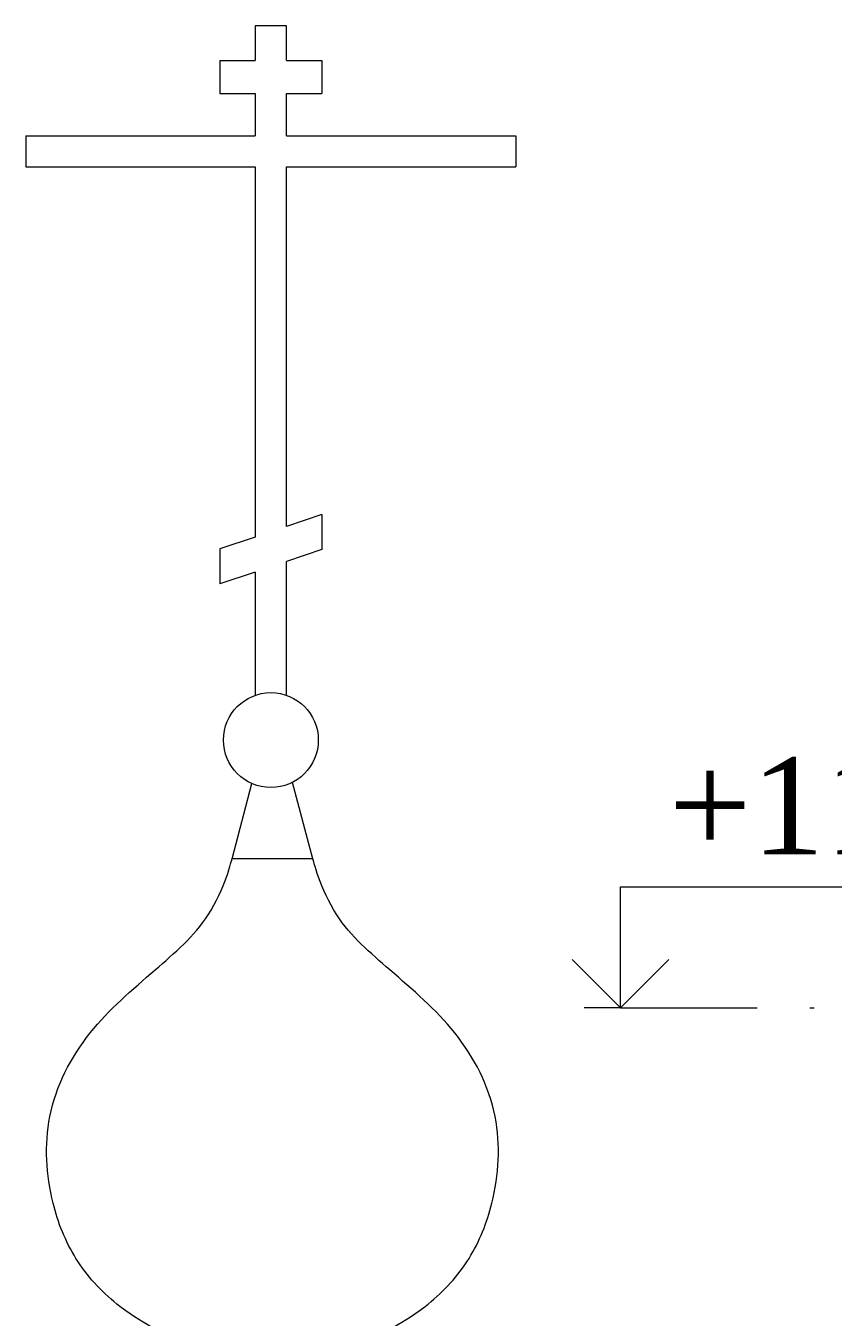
# Model space of a CAD drawing. Header units: millimetres. Extents: x 2399 to 111977, y 1313 to 59551.
# Drawn here: x 37214 to 38881, y 43038 to 45705 of the extents above; entities that cross this region are included whole.
import ezdxf

# ---------------------------------------------------------------- set-up
doc = ezdxf.new("R2010")
doc.units = ezdxf.units.MM
doc.linetypes.add('Невидимая', pattern=[391.222223, 282.222223, -109])
doc.layers.add('dim Level', color=7, linetype='Continuous', lineweight=13)
doc.layers.add('main line', color=7, linetype='Continuous', lineweight=13)
doc.styles.add('СГЕНЕРИР_СТИЛЬ_1', font='georgia.ttf')

msp = doc.modelspace()

# ---------------------------------------------------------------- linework, layer by layer
at = {"layer": 'dim Level', "color": 7, "linetype": 'Continuous', "lineweight": 13}
for p, q in [((38441.9995, 43677.1602), (38441.9995, 43927.1602)), ((38441.9995, 43927.1602), (39575.6975, 43927.1602)), ((38441.9995, 43677.1602), (38341.9995, 43777.1602)), ((38541.9995, 43777.1602), (38441.9995, 43677.1602)), ((38441.9995, 43677.1602), (38366.9995, 43677.1602)), ((38441.9995, 43677.1602), (38516.9995, 43677.1602))]:
    msp.add_line(p, q, dxfattribs=at)
at = {"layer": 'main line', "color": 7, "linetype": 'Continuous', "lineweight": 13}
for p, q in [((37752.4824, 45704.6058), (37687.7845, 45704.6058)), ((37687.7845, 45704.6058), (37687.7845, 45633.1729)), ((37752.4824, 45633.1729), (37752.4824, 45704.6058)), ((37615.0173, 45633.1729), (37615.0173, 45564.571)), ((37615.0173, 45633.1729), (37687.7845, 45633.1729)), ((37752.4824, 45633.1729), (37825.2495, 45633.1729)), ((37825.2495, 45633.1729), (37825.2495, 45564.571)), ((37615.0173, 45564.571), (37687.7845, 45564.571)), ((37687.7845, 45564.571), (37687.7845, 45477.774)), ((37752.4824, 45477.774), (37752.4824, 45564.571)), ((37752.4824, 45564.571), (37825.2495, 45564.571)), ((37214.0687, 45477.774), (37687.7845, 45477.774)), ((37214.0687, 45477.774), (37214.0687, 45413.2472)), ((37752.4824, 45477.774), (38226.1982, 45477.774)), ((38226.1982, 45477.774), (38226.1982, 45413.2472)), ((37214.0687, 45413.2472), (37687.7845, 45413.2472)), ((37687.7845, 45413.2472), (37687.7845, 44649.1914)), ((37752.4824, 44671.0039), (37752.4824, 45413.2472)), ((37752.4824, 45413.2472), (38226.1982, 45413.2472)), ((37825.2495, 44695.5368), (37752.4824, 44671.0039)), ((37825.2495, 44695.5368), (37825.2495, 44623.1523)), ((37687.7845, 44649.1914), (37615.0173, 44624.6585)), ((37615.0173, 44624.6585), (37615.0173, 44552.274)), ((37825.2495, 44623.1523), (37752.4824, 44598.6193)), ((37752.4824, 44322.1819), (37752.4824, 44598.6193)), ((37687.7845, 44576.8069), (37615.0173, 44552.274)), ((37687.7845, 44576.8069), (37687.7845, 44322.1819)), ((37639.9669, 43984.7778), (37681.1436, 44140.0533)), ((37806.9634, 43984.7778), (37764.6583, 44142.6629)), ((37806.9634, 43984.7778), (37639.9669, 43984.7778))]:
    msp.add_line(p, q, dxfattribs=at)
at = {"layer": 'main line', "color": 7, "linetype": 'Невидимая', "lineweight": 13}
msp.add_line((38441.9995, 43677.1602), (38842.3937, 43677.1602), dxfattribs=at)
at = {"layer": 'main line', "color": 7, "linetype": 'Continuous', "lineweight": 13}
msp.add_circle((37720.1334, 44229.9283), 97.9679, dxfattribs=at)
for points in [[(37506.4764, 43000.9959), (37506.4764, 43000.9959), (37450.0535, 43026.9524), (37402.2127, 43065.4287), (37369.1117, 43092.0505), (37340.0531, 43123.5912), (37317.6379, 43159.6902), (37295.7643, 43194.9169), (37280.2757, 43233.5955), (37270.4424, 43273.9254), (37256.1281, 43332.6331), (37252.1986, 43393.585), (37263.8569, 43452.8294), (37276.3528, 43516.3299), (37306.5059, 43574.5023), (37346.8675, 43625.1495), (37385.8295, 43674.0403), (37434.044, 43714.4417), (37481.2102, 43755.5409), (37520.9944, 43790.2077), (37561.8639, 43824.6061), (37590.5283, 43868.8103), (37624.9858, 43921.948), (37639.9669, 43984.7778), (37639.9669, 43984.7778)], [(37940.454, 43000.9959), (37940.454, 43000.9959), (37996.8768, 43026.9524), (38044.7176, 43065.4287), (38077.8187, 43092.0505), (38106.8773, 43123.5912), (38129.2925, 43159.6902), (38151.166, 43194.9169), (38166.6547, 43233.5955), (38176.488, 43273.9254), (38190.8023, 43332.6331), (38194.7318, 43393.585), (38183.0734, 43452.8294), (38170.5776, 43516.3299), (38140.4245, 43574.5023), (38100.0628, 43625.1495), (38061.1008, 43674.0403), (38012.8863, 43714.4417), (37965.7201, 43755.5409), (37925.936, 43790.2077), (37885.0665, 43824.6061), (37856.4021, 43868.8103), (37821.9446, 43921.948), (37806.9634, 43984.7778), (37806.9634, 43984.7778)]]:
    msp.add_open_spline(points, degree=3, knots=[0, 0, 0, 0, 1, 1, 1, 2, 2, 2, 3, 3, 3, 4, 4, 4, 5, 5, 5, 6, 6, 6, 7, 7, 7, 8, 8, 8, 8], dxfattribs=at)

# ---------------------------------------------------------------- texts
at = {"layer": 'dim Level', "color": 7, "lineweight": 13, "insert": (38541.9995, 43947.1602), "char_height": 200, "attachment_point": 7, "style": 'СГЕНЕРИР_СТИЛЬ_1'}
msp.add_mtext('\\A1;+11,900', dxfattribs=at)

doc.saveas('drawing.dxf')
